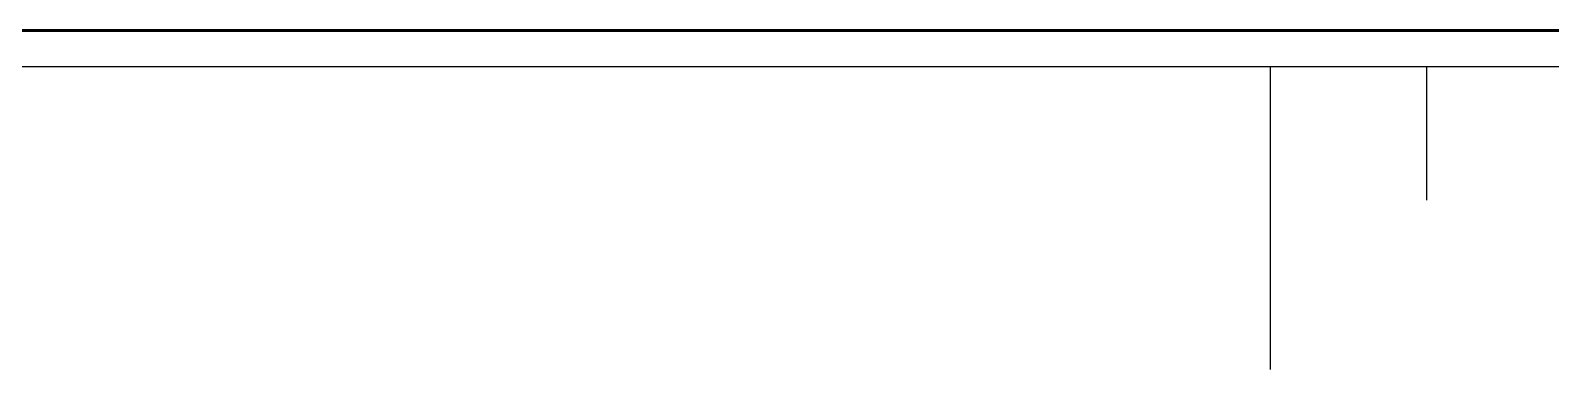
# Model space of a CAD drawing. Header units: millimetres. Extents: x -80926 to 207199, y -554506 to -32322.
# Drawn here: x 14348 to 41408, y -341527 to -335489 of the extents above; entities that cross this region are included whole.
import ezdxf

# ---------------------------------------------------------------- set-up
doc = ezdxf.new("R2010")
doc.units = ezdxf.units.MM

msp = doc.modelspace()

# ---------------------------------------------------------------- linework, layer by layer
at = {"color": 7, "linetype": 'Continuous', "lineweight": 60}
msp.add_line((-14360.6882, -335488.7465), (109949.3118, -335488.7465), dxfattribs=at)
msp.add_line((83299.3118, -336138.7465), (-15400.6882, -336138.7465))
at = {"ltscale": 100}
for p, q in [((36416.6582, -336138.7465), (36416.6582, -341527.1978)), ((39199.3118, -336138.7465), (39199.3118, -338511.2006))]:
    msp.add_line(p, q, dxfattribs=at)
at = {"ltscale": 20}
msp.add_line((39199.3118, -336138.7465), (39199.3118, -337787.4593), dxfattribs=at)

doc.saveas('drawing.dxf')
